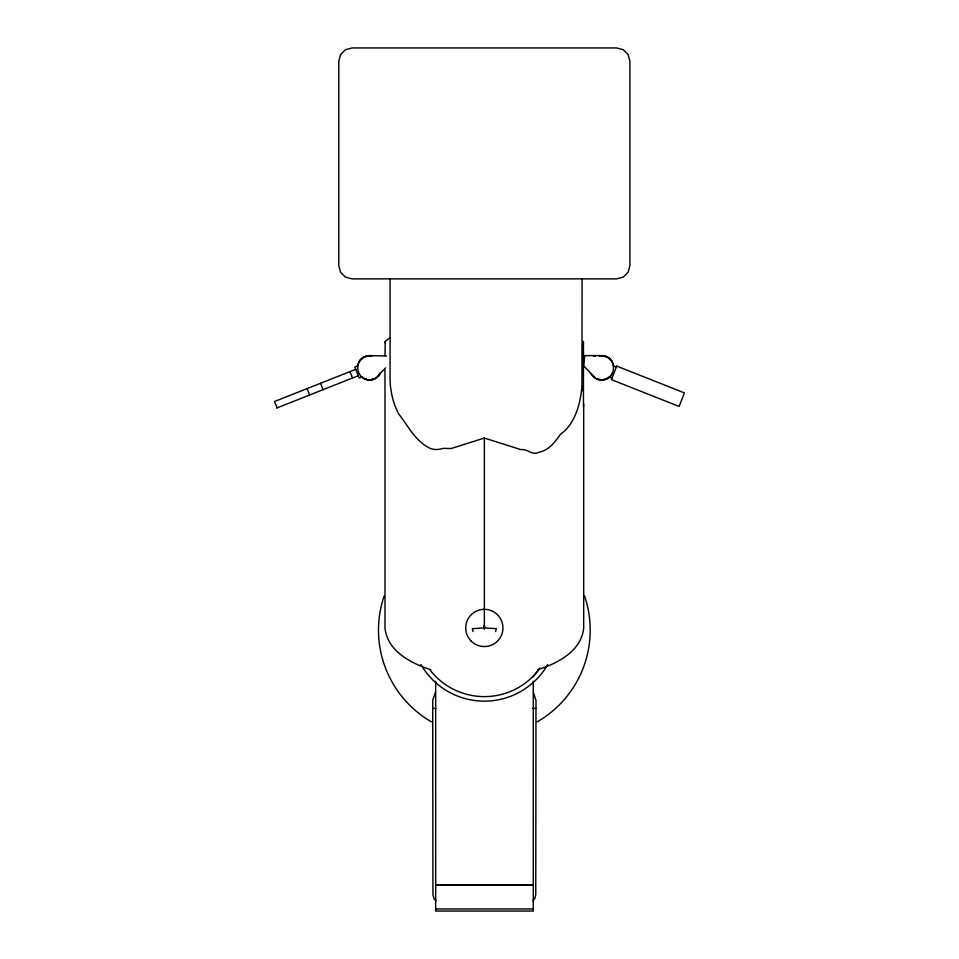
<?xml version="1.0" encoding="UTF-8"?>
<svg xmlns="http://www.w3.org/2000/svg" width="959" height="959" viewBox="0 0 959 959"><rect width="100%" height="100%" fill="white"/><g stroke="black" fill="none" stroke-linecap="round" stroke-linejoin="round"><path stroke-width="1.44" d="M384.991 355.597L385.23 341.428L390.073 337.592M533.072 900.537L534.81 898.559L535.757 894.639L535.985 700.37L533.504 692.889M581.945 390.972L582.077 278.865M581.945 386.513C580.279 403.979 575.28 423.806 560.272 434.487C554.997 442.123 548.548 450.682 538.778 452.24C532.425 456.076 527.306 448.44 520.893 449.615L484.343 438.035L451.245 448.524L443.13 448.38A20.702 18.137 -41.6 0 1 431.346 448.836C416.086 442.543 408.534 426.419 398.824 414.132C393.034 403.271 390.193 390.9 390.073 378.601L390.073 278.865M583.528 361.723L583.599 355.597L601.701 355.597L607.598 357.228L612.286 361.711A12.227 12.227 0 0 0 599.171 355.861M495.587 631.573L496.354 628.684L485.086 627.941L484.343 625.112L483.6 627.941L472.331 628.684L473.099 631.573M435.17 692.913L432.701 700.382L432.929 894.639L433.971 898.727L435.854 900.729M533.132 676.73L539.869 667.932M372.08 355.861A12.227 12.227 0 0 0 358.966 361.711L363.653 357.228L369.563 355.597L386.537 356.005M385.662 367.848L375.46 378.409A12.227 11.808 -90 0 1 359.325 361.711M584.115 355.597L584.774 355.597L583.552 365.739L595.791 378.409A12.227 11.808 -90 0 0 611.926 361.711M355.753 369.335L274.55 401.485L277.091 407.887M276.899 407.959L358.282 375.736M537.855 669.742C557.611 663.268 581.034 651.365 583.683 628.373L583.683 403.703M432.929 708.389L435.913 708.389M532.772 708.389L535.757 708.389M435.674 884.797L533.288 884.797M435.674 884.989L533.288 884.989M435.674 908.952L533.288 908.952M595.263 356.185L593.058 355.597A6.617 6.617 0 0 1 595.335 355.993M430.831 669.742C411.075 663.268 387.652 651.365 384.991 628.373L384.991 370.114M616.421 367.021L613.664 365.93A11.856 11.856 0 0 0 600.202 355.933M612.058 378.05L609.301 376.959A11.856 11.856 0 0 1 603.667 379.392M349.975 371.624L352.504 378.026M320.534 383.276L323.063 389.678M307.108 388.599L309.637 394.988M583.456 341.428L583.456 406.976M533.288 681.214L533.288 911.05L435.674 911.038L435.674 681.214M484.343 438.035L484.343 629.332M385.23 341.428L385.23 342.95M584.475 595.815A105.85 105.85 0 0 1 537.268 721.827M431.418 721.827A105.85 105.85 0 0 1 384.211 595.815M379.944 372.943A11.856 11.856 0 0 1 378.625 375.029M373.686 378.685A11.856 11.856 0 0 1 371.313 379.356M366.398 379.153A11.856 11.856 0 0 1 361.963 376.959L359.205 378.05L354.842 367.021L357.587 365.93A11.856 11.856 0 0 1 371.061 355.933M380.148 373.938A12.227 12.227 0 0 1 361.387 376.911M599.938 379.356A11.856 11.856 0 0 1 597.565 378.685M612.286 373.938A12.227 12.227 0 0 1 591.116 373.938M538.838 669.754A68.7 68.7 0 0 1 429.848 669.754M547.745 664.551A73.208 73.208 0 0 1 420.941 664.551M340.565 54.567L338.791 61.184L338.791 265.631L340.565 272.248L345.408 277.091L352.025 278.865L616.661 278.865L623.278 277.091L628.121 272.248L629.895 265.631L629.895 61.184L628.121 54.567L623.278 49.724L616.661 47.95L352.025 47.95L345.408 49.724L340.565 54.567M616.781 366.11L611.422 379.644L679.092 406.436L684.45 392.902L616.781 366.11M471.181 641.103A18.617 18.617 0 0 0 502.324 632.76A18.617 18.617 0 0 0 479.524 609.96A18.617 18.617 0 0 0 471.181 641.103"/></g></svg>
